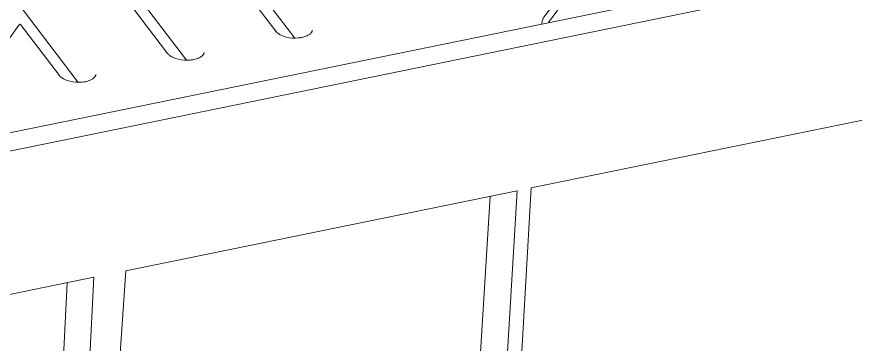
# Model space of a CAD drawing. Header units: millimetres. Extents: x 4267 to 8467, y 166 to 3136.
# Drawn here: x 5273.1 to 5374.9, y 1944.6 to 1984.4 of the extents above; entities that cross this region are included whole.
import ezdxf

# ---------------------------------------------------------------- set-up
doc = ezdxf.new("R2010")
doc.units = ezdxf.units.MM

msp = doc.modelspace()

# ---------------------------------------------------------------- linework, layer by layer
at = {"linetype": 'Continuous', "lineweight": 5}
for p, q in [((5179.91, 1951.38, 326.37), (5598.45, 2037.02, 326.37)), ((5181.36, 1949.47, 326.37), (5599.9, 2035.12, 326.37)), ((5304.58, 1982.61, 326.37), (5288.5, 2003.74, 326.37)), ((5306.87, 1981.79, 326.37), (5291.98, 2001.35, 326.37)), ((5293.74, 1979.1, 326.37), (5278.85, 1998.67, 326.37)), ((5280.61, 1976.41, 326.37), (5265.72, 1995.98, 326.37)), ((5291.45, 1979.92, 326.37), (5281.05, 1993.59, 326.37)), ((5337.1, 1984.31, 326.37), (5342.72, 1991.95, 326.37)), ((5342.88, 1990.76, 326.37), (5337.67, 1983.66, 326.37)), ((5273.41, 1983.34, 326.37), (5268.81, 1977.08, 326.37)), ((5278.32, 1977.24, 326.37), (5273.6, 1983.44, 326.37)), ((5336.84, 1983.49, 326.37), (5336.85, 1983.61, 326.37)), ((5335.55, 1963.59, 326.37), (5384.14, 1973.53, 326.37)), ((5330.95, 1883.11, 326.37), (5335.55, 1963.59, 326.37)), ((5286.37, 1953.53, 326.37), (5333.87, 1963.24, 326.37)), ((5330.58, 1962.57, 326.37), (5328.89, 1934.83, 326.37)), ((5333.87, 1963.24, 326.37), (5328.97, 1882.7, 326.37)), ((5280.84, 1872.86, 326.37), (5286.37, 1953.53, 326.37)), ((5236.1, 1943.24, 326.37), (5282.49, 1952.73, 326.37)), ((5282.49, 1952.73, 326.37), (5278.52, 1872.38, 326.37)), ((5279.25, 1952.07, 326.37), (5277.89, 1924.4, 326.37))]:
    msp.add_line(p, q, dxfattribs=at)
for points in [[(5304.52, 1982.66), (5304.53, 1982.65, 0.002114), (5304.54, 1982.65, 0.002054), (5304.54, 1982.64, 0.002028), (5304.55, 1982.63, 0.002043), (5304.56, 1982.62, 0.00204), (5304.56, 1982.61, 0.002036), (5304.57, 1982.6, 0.002028), (5304.58, 1982.6, 0.002028), (5304.58, 1982.59, 0.002021), (5304.59, 1982.58, 0.00202), (5304.6, 1982.57, 0.002012), (5304.61, 1982.56, 0.002011), (5304.62, 1982.55, 0.002003), (5304.62, 1982.55, 0.002001), (5304.63, 1982.54, 0.001994), (5304.64, 1982.53, 0.001992), (5304.65, 1982.52, 0.001984), (5304.66, 1982.51, 0.001982), (5304.67, 1982.5, 0.001974), (5304.68, 1982.49, 0.001972), (5304.68, 1982.49, 0.001963), (5304.69, 1982.48, 0.00196), (5304.7, 1982.47, 0.001953), (5304.71, 1982.46, 0.001954), (5304.72, 1982.45, 0.00194), (5304.73, 1982.44, 0.001924), (5304.74, 1982.43, 0.001935), (5304.75, 1982.42, 0.001975), (5304.76, 1982.42, 0.001904), (5304.77, 1982.41, 0.001765), (5304.79, 1982.4, 0.001958), (5304.8, 1982.39, 0.002353), (5304.81, 1982.38, 0.001743), (5304.82, 1982.37, 0.00053), (5304.83, 1982.36, 0.002511), (5304.84, 1982.35, 0.004292), (5304.86, 1982.34, 0.002031), (5304.89, 1982.32, 0.00105)], [(5291.4, 1979.98), (5291.4, 1979.97, 0.002115), (5291.41, 1979.96, 0.002054), (5291.42, 1979.95, 0.002028), (5291.42, 1979.94, 0.002043), (5291.43, 1979.93, 0.002041), (5291.44, 1979.93, 0.002036), (5291.44, 1979.92, 0.002028), (5291.45, 1979.91, 0.002028), (5291.46, 1979.9, 0.002021), (5291.46, 1979.89, 0.00202), (5291.47, 1979.88, 0.002012), (5291.48, 1979.88, 0.002011), (5291.49, 1979.87, 0.002003), (5291.5, 1979.86, 0.002002), (5291.5, 1979.85, 0.001994), (5291.51, 1979.84, 0.001992), (5291.52, 1979.83, 0.001984), (5291.53, 1979.83, 0.001982), (5291.54, 1979.82, 0.001974), (5291.55, 1979.81, 0.001972), (5291.56, 1979.8, 0.001963), (5291.57, 1979.79, 0.00196), (5291.58, 1979.78, 0.001953), (5291.59, 1979.77, 0.001954), (5291.59, 1979.76, 0.00194), (5291.61, 1979.76, 0.001924), (5291.62, 1979.75, 0.001935), (5291.63, 1979.74, 0.001975), (5291.64, 1979.73, 0.001904), (5291.65, 1979.72, 0.001765), (5291.66, 1979.71, 0.001958), (5291.67, 1979.7, 0.002353), (5291.68, 1979.69, 0.001743), (5291.69, 1979.69, 0.00053), (5291.7, 1979.68, 0.002511), (5291.72, 1979.67, 0.004292), (5291.74, 1979.65, 0.002031), (5291.77, 1979.63, 0.00105)], [(5278.27, 1977.29), (5278.27, 1977.28, 0.002115), (5278.28, 1977.27, 0.002054), (5278.29, 1977.27, 0.002028), (5278.29, 1977.26, 0.002043), (5278.3, 1977.25, 0.002041), (5278.31, 1977.24, 0.002037), (5278.31, 1977.23, 0.002028), (5278.32, 1977.22, 0.002028), (5278.33, 1977.22, 0.002021), (5278.34, 1977.21, 0.00202), (5278.34, 1977.2, 0.002012), (5278.35, 1977.19, 0.002011), (5278.36, 1977.18, 0.002003), (5278.37, 1977.17, 0.002002), (5278.38, 1977.16, 0.001994), (5278.38, 1977.16, 0.001992), (5278.39, 1977.15, 0.001984), (5278.4, 1977.14, 0.001982), (5278.41, 1977.13, 0.001974), (5278.42, 1977.12, 0.001972), (5278.43, 1977.11, 0.001963), (5278.44, 1977.1, 0.00196), (5278.45, 1977.1, 0.001953), (5278.46, 1977.09, 0.001955), (5278.47, 1977.08, 0.00194), (5278.48, 1977.07, 0.001924), (5278.49, 1977.06, 0.001935), (5278.5, 1977.05, 0.001975), (5278.51, 1977.04, 0.001904), (5278.52, 1977.03, 0.001765), (5278.53, 1977.03, 0.001958), (5278.54, 1977.02, 0.002353), (5278.55, 1977.01, 0.001743), (5278.56, 1977, 0.00053), (5278.57, 1976.99, 0.002511), (5278.59, 1976.98, 0.004292), (5278.61, 1976.97, 0.002031), (5278.64, 1976.95, 0.00105)]]:
    msp.add_lwpolyline(points, format="xyb", dxfattribs=at)
for points, knots in [([(5337.1, 1984.31, 326.37), (5337.08, 1984.28, 326.37), (5337.06, 1984.25, 326.37), (5337.03, 1984.19, 326.37), (5337.02, 1984.18, 326.37), (5336.99, 1984.11, 326.37), (5336.96, 1984.04, 326.37), (5336.91, 1983.92, 326.37), (5336.9, 1983.87, 326.37), (5336.88, 1983.81, 326.37), (5336.88, 1983.79, 326.37), (5336.86, 1983.72, 326.37), (5336.85, 1983.66, 326.37), (5336.85, 1983.61, 326.37)], [0, 0, 0, 0, 0.1875, 0.1875, 0.25, 0.25, 0.5, 0.5, 0.6875, 0.6875, 0.75, 0.75, 1, 1, 1, 1]), ([(5273.6, 1983.44, 326.37), (5273.6, 1983.44, 326.37), (5273.6, 1983.44, 326.37), (5273.6, 1983.45, 326.37), (5273.59, 1983.45, 326.37), (5273.58, 1983.46, 326.37), (5273.58, 1983.46, 326.37), (5273.57, 1983.46, 326.37), (5273.56, 1983.46, 326.37), (5273.55, 1983.46, 326.37), (5273.53, 1983.46, 326.37), (5273.53, 1983.45, 326.37), (5273.51, 1983.45, 326.37), (5273.51, 1983.45, 326.37), (5273.5, 1983.44, 326.37), (5273.5, 1983.44, 326.37), (5273.5, 1983.44, 326.37), (5273.5, 1983.44, 326.37), (5273.48, 1983.42, 326.37), (5273.45, 1983.4, 326.37), (5273.41, 1983.34, 326.37)], [0.3658309, 0.3658309, 0.3658309, 0.3658309, 0.375, 0.375, 0.4375, 0.46875, 0.46875, 0.5, 0.5, 0.625, 0.625, 0.6875, 0.6875, 0.71875, 0.734375, 0.7421875, 0.7421875, 0.75, 0.75, 1, 1, 1, 1]), ([(5309.01, 1982.73, 326.37), (5309.01, 1982.73, 326.37), (5309.01, 1982.73, 326.37), (5309.01, 1982.73, 326.37), (5309.01, 1982.72, 326.37), (5309.01, 1982.72, 326.37), (5309.01, 1982.71, 326.37), (5309.01, 1982.7, 326.37), (5309, 1982.67, 326.37), (5308.99, 1982.64, 326.37), (5308.98, 1982.59, 326.37), (5308.95, 1982.53, 326.37), (5308.87, 1982.42, 326.37), (5308.71, 1982.26, 326.37), (5308.35, 1982.04, 326.37), (5307.97, 1981.92, 326.37), (5307.72, 1981.87, 326.37)], [0, 0, 0, 0, 0.0014058, 0.002815, 0.0045808, 0.0081288, 0.009911, 0.0188933, 0.0280127, 0.0512958, 0.0632609, 0.1061413, 0.138156, 0.2060903, 0.2933814, 0.4156782, 0.4156782, 0.4156782, 0.4156782]), ([(5307.72, 1981.87, 326.37), (5307.6, 1981.84, 326.37), (5306.99, 1981.75, 326.37), (5305.88, 1981.82, 326.37), (5305.14, 1982.15, 326.37), (5304.89, 1982.32, 326.37)], [0.4156782, 0.4156782, 0.4156782, 0.4156782, 0.4793235, 0.7064299, 0.8936242, 0.8936242, 0.8936242, 0.8936242]), ([(5295.88, 1980.05, 326.37), (5295.88, 1980.05, 326.37), (5295.88, 1980.04, 326.37), (5295.88, 1980.04, 326.37), (5295.88, 1980.04, 326.37), (5295.88, 1980.03, 326.37), (5295.88, 1980.02, 326.37), (5295.88, 1980.01, 326.37), (5295.87, 1979.98, 326.37), (5295.87, 1979.96, 326.37), (5295.85, 1979.9, 326.37), (5295.82, 1979.84, 326.37), (5295.74, 1979.73, 326.37), (5295.58, 1979.57, 326.37), (5295.22, 1979.35, 326.37), (5294.84, 1979.23, 326.37), (5294.6, 1979.18, 326.37)], [0, 0, 0, 0, 0.0014058, 0.002815, 0.0045808, 0.0081288, 0.009911, 0.0188933, 0.0280127, 0.0512958, 0.0632609, 0.1061413, 0.138156, 0.2060903, 0.2933814, 0.4156782, 0.4156782, 0.4156782, 0.4156782]), ([(5294.6, 1979.18, 326.37), (5294.47, 1979.15, 326.37), (5293.87, 1979.06, 326.37), (5292.75, 1979.14, 326.37), (5292.01, 1979.47, 326.37), (5291.77, 1979.63, 326.37)], [0.4156782, 0.4156782, 0.4156782, 0.4156782, 0.4793235, 0.7064299, 0.8936242, 0.8936242, 0.8936242, 0.8936242]), ([(5281.47, 1976.49, 326.37), (5281.34, 1976.47, 326.37), (5280.74, 1976.38, 326.37), (5279.63, 1976.45, 326.37), (5278.88, 1976.78, 326.37), (5278.64, 1976.95, 326.37)], [0.4156782, 0.4156782, 0.4156782, 0.4156782, 0.4793235, 0.7064299, 0.8936242, 0.8936242, 0.8936242, 0.8936242]), ([(5282.75, 1977.36, 326.37), (5282.75, 1977.36, 326.37), (5282.75, 1977.36, 326.37), (5282.75, 1977.35, 326.37), (5282.75, 1977.35, 326.37), (5282.75, 1977.35, 326.37), (5282.75, 1977.34, 326.37), (5282.75, 1977.32, 326.37), (5282.75, 1977.3, 326.37), (5282.74, 1977.27, 326.37), (5282.72, 1977.22, 326.37), (5282.69, 1977.15, 326.37), (5282.61, 1977.04, 326.37), (5282.46, 1976.89, 326.37), (5282.09, 1976.67, 326.37), (5281.71, 1976.54, 326.37), (5281.47, 1976.49, 326.37)], [0, 0, 0, 0, 0.0014058, 0.002815, 0.0045808, 0.0081288, 0.009911, 0.0188933, 0.0280127, 0.0512958, 0.0632609, 0.1061413, 0.138156, 0.2060903, 0.2933814, 0.4156782, 0.4156782, 0.4156782, 0.4156782])]:
    msp.add_open_spline(points, degree=3, knots=knots, dxfattribs=at)

doc.saveas('drawing.dxf')
